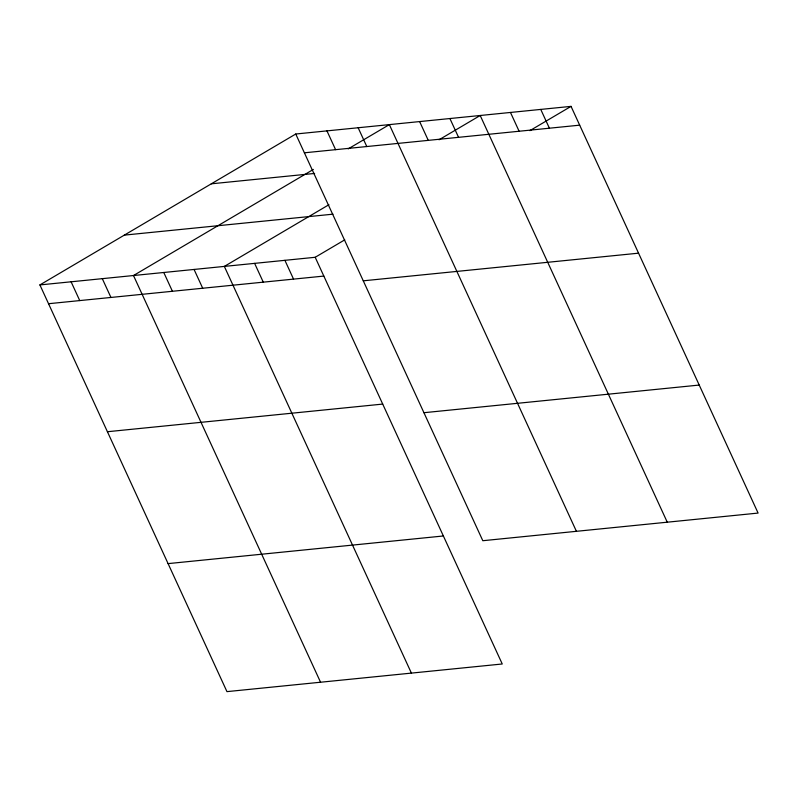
<?xml version="1.0" encoding="UTF-8"?>
<svg xmlns="http://www.w3.org/2000/svg" width="798" height="798" viewBox="0 0 798 798"><rect width="100%" height="100%" fill="white"/><g stroke="black" fill="none" stroke-linecap="round" stroke-linejoin="round"><path stroke-width="1.2" d="M39.9 284.926L315.19 257.285L502.251 663.986L226.961 691.627L39.9 284.926L295.749 134.014L571.039 106.373L758.1 513.074L482.81 540.715L295.749 134.014M313.365 169.435L133.495 275.529L320.557 682.23M348.187 148.897L389.354 124.618L576.415 531.318M328.926 204.717L224.338 266.412L411.399 673.103M439.04 139.78L480.197 115.501L667.258 522.191M315.19 257.285L344.736 239.859M529.882 130.653L571.039 106.373M304.397 152.807L579.677 125.166M211.32 183.819L314.611 173.445M124.328 235.121L332.995 214.173M48.538 303.719L323.828 276.078M363.27 280.816L638.56 253.175M107.421 431.728L382.711 404.087M423.938 412.706L699.218 385.065M168.079 563.617L443.369 535.977M540.755 109.416L549.403 128.209M510.481 112.458L519.119 131.251M449.912 118.543L458.561 137.326M419.628 121.575L428.277 140.368M358.152 127.75L366.791 146.543M326.951 130.882L335.599 149.675M284.906 260.328L293.544 279.12M254.622 263.37L263.27 282.153M194.064 269.445L202.702 288.238M163.78 272.487L172.418 291.28M102.294 278.662L110.942 297.454M71.102 281.794L79.74 300.587"/></g></svg>
